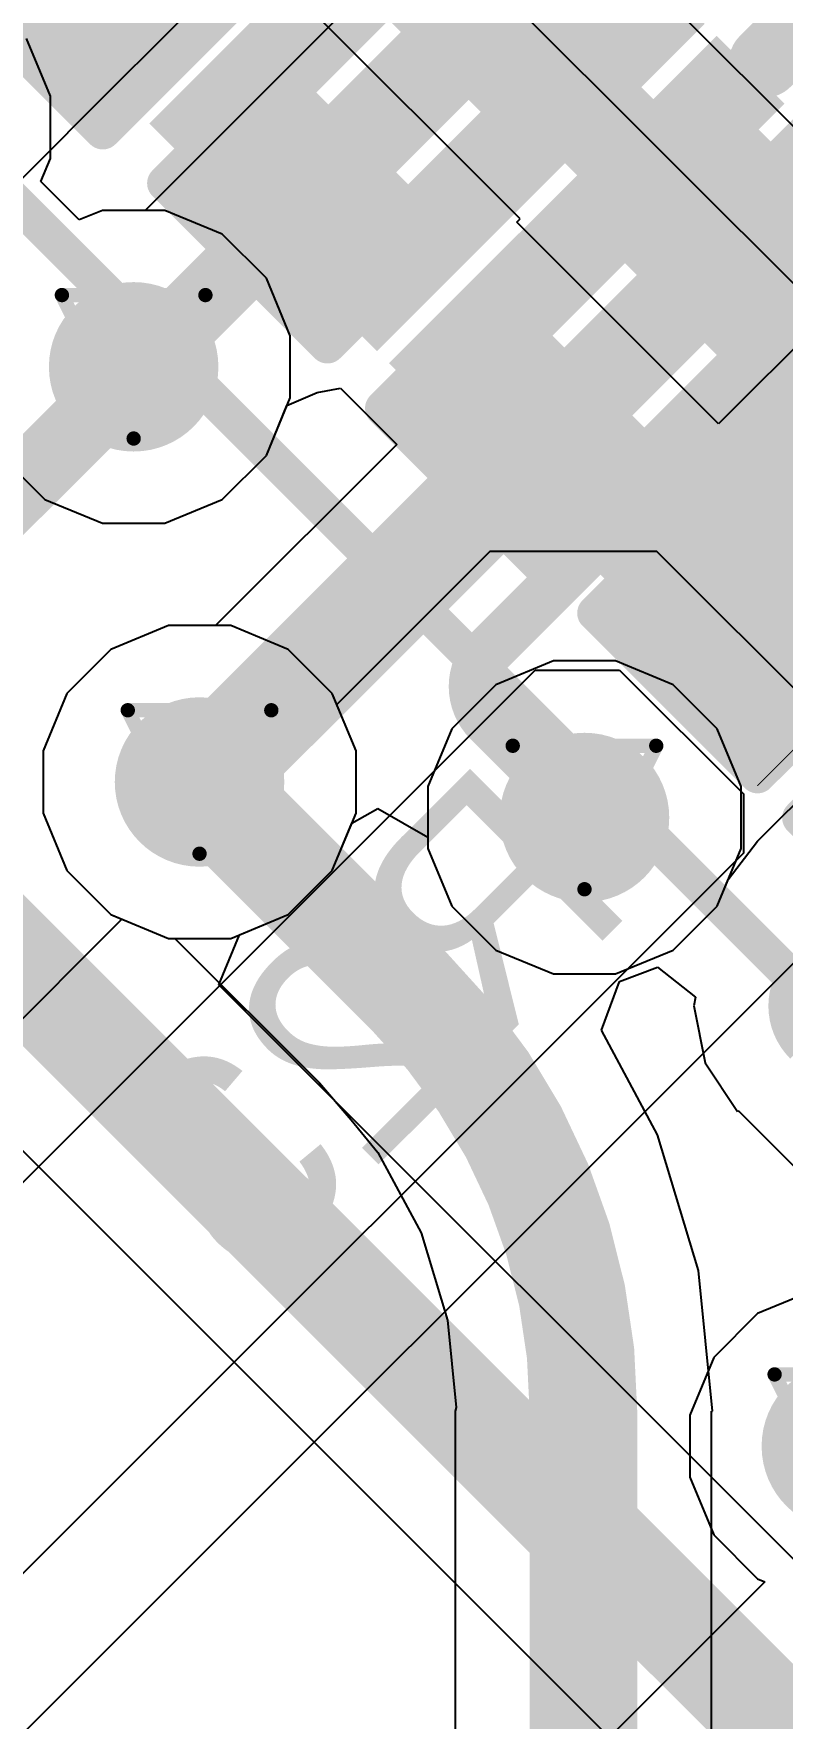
# Model space of a CAD drawing. Header units: inches. Extents: x 0 to 211, y 0 to 201.
# Drawn here: x 2.3285 to 2.4328, y 2.3402 to 2.5751 of the extents above; entities that cross this region are included whole.
import ezdxf

# ---------------------------------------------------------------- set-up
doc = ezdxf.new("R2010")
doc.units = ezdxf.units.IN
doc.header["$MEASUREMENT"] = 0
for name, color, linetype in [('Bottom Layer', 5, 'Continuous'), ('Bottom Overlay', 54, 'Continuous'), ('Bottom Paste', 16, 'Continuous'), ('Bottom Solder', 6, 'Continuous'), ('Drill Drawing', 1, 'Continuous'), ('Layer 1', 16, 'Continuous'), ('Layer 2', 76, 'Continuous'), ('Top Layer', 1, 'Continuous'), ('Top Overlay', 2, 'Continuous'), ('Top Paste', 8, 'Continuous'), ('Top Solder', 216, 'Continuous'), ('Via Holes', 16, 'Continuous')]:
    doc.layers.add(name, color=color, linetype=linetype)
doc.styles.add('Arial', font='', dxfattribs={"height": 0.2})
doc.styles.get('Arial').set_extended_font_data('Arial')

# ---------------------------------------------------------------- blocks, each defined once
blk = doc.blocks.new('LQFP_128_EP_14_14__64')
at = {"layer": 'Top Layer'}
for points in [[(-0.01968, 0.26967), (-0.02756, 0.26967), (-0.02756, 0.32873), (-0.01968, 0.32873)], [(-0.00393, 0.26967), (-0.01181, 0.26967), (-0.01181, 0.32873), (-0.00393, 0.32873)], [(0.01181, 0.26967), (0.00393, 0.26967), (0.00393, 0.32873), (0.01181, 0.32873)], [(0.02756, 0.26967), (0.01968, 0.26967), (0.01968, 0.32873), (0.02756, 0.32873)], [(0.04331, 0.26967), (0.03543, 0.26967), (0.03543, 0.32873), (0.04331, 0.32873)], [(0.05904, 0.26967), (0.05116, 0.26967), (0.05116, 0.32873), (0.05904, 0.32873)], [(0.07481, 0.26967), (0.06693, 0.26967), (0.06693, 0.32873), (0.07481, 0.32873)], [(0.09054, 0.26967), (0.08266, 0.26967), (0.08266, 0.32873), (0.09054, 0.32873)], [(0.1063, 0.26967), (0.09842, 0.26967), (0.09842, 0.32873), (0.1063, 0.32873)]]:
    blk.add_hatch(color=1, dxfattribs=at).paths.add_polyline_path(points)
at = {"layer": 'Top Paste'}
for points in [[(-0.01968, 0.26967), (-0.02756, 0.26967), (-0.02756, 0.32873), (-0.01968, 0.32873)], [(-0.00393, 0.26967), (-0.01181, 0.26967), (-0.01181, 0.32873), (-0.00393, 0.32873)], [(0.01181, 0.26967), (0.00393, 0.26967), (0.00393, 0.32873), (0.01181, 0.32873)], [(0.02756, 0.26967), (0.01968, 0.26967), (0.01968, 0.32873), (0.02756, 0.32873)], [(0.04331, 0.26967), (0.03543, 0.26967), (0.03543, 0.32873), (0.04331, 0.32873)], [(0.05904, 0.26967), (0.05116, 0.26967), (0.05116, 0.32873), (0.05904, 0.32873)], [(0.07481, 0.26967), (0.06693, 0.26967), (0.06693, 0.32873), (0.07481, 0.32873)], [(0.09054, 0.26967), (0.08266, 0.26967), (0.08266, 0.32873), (0.09054, 0.32873)], [(0.1063, 0.26967), (0.09842, 0.26967), (0.09842, 0.32873), (0.1063, 0.32873)]]:
    blk.add_hatch(color=8, dxfattribs=at).paths.add_polyline_path(points)
at = {"layer": 'Top Solder'}
for points in [[(-0.01693, 0.26692), (-0.03031, 0.26692), (-0.03031, 0.33148), (-0.01693, 0.33148)], [(-0.00118, 0.26692), (-0.01456, 0.26692), (-0.01456, 0.33148), (-0.00118, 0.33148)], [(0.01456, 0.26692), (0.00118, 0.26692), (0.00118, 0.33148), (0.01456, 0.33148)], [(0.03031, 0.26692), (0.01693, 0.26692), (0.01693, 0.33148), (0.03031, 0.33148)], [(0.04606, 0.26692), (0.03268, 0.26692), (0.03268, 0.33148), (0.04606, 0.33148)], [(0.06179, 0.26692), (0.04841, 0.26692), (0.04841, 0.33148), (0.06179, 0.33148)], [(0.07756, 0.26692), (0.06418, 0.26692), (0.06418, 0.33148), (0.07756, 0.33148)], [(0.09329, 0.26692), (0.07991, 0.26692), (0.07991, 0.33148), (0.09329, 0.33148)], [(0.10905, 0.26692), (0.09567, 0.26692), (0.09567, 0.33148), (0.10905, 0.33148)]]:
    blk.add_hatch(color=216, dxfattribs=at).paths.add_polyline_path(points)
at = {"layer": 'Top Overlay'}
blk.add_lwpolyline([(-0.24606, 0.24606, 0.005, 0.005, 0), (0.24606, 0.24606, 0.005, 0.005, 0)], format="xyseb", dxfattribs=at)
blk = doc.blocks.new('R___0402_B_176')
at = {"layer": 'Bottom Layer'}
for points in [[(-0.0095, 0.0125), (-0.0095, -0.0125), (-0.0275, -0.0125), (-0.0275, 0.0125)], [(0.0275, 0.0125), (0.0275, -0.0125), (0.0095, -0.0125), (0.0095, 0.0125)]]:
    blk.add_hatch(color=5, dxfattribs=at).paths.add_polyline_path(points)
at = {"layer": 'Bottom Paste'}
for points in [[(-0.0095, 0.0125), (-0.0095, -0.0125), (-0.0275, -0.0125), (-0.0275, 0.0125)], [(0.0275, 0.0125), (0.0275, -0.0125), (0.0095, -0.0125), (0.0095, 0.0125)]]:
    blk.add_hatch(color=16, dxfattribs=at).paths.add_polyline_path(points)
at = {"layer": 'Bottom Solder'}
for points in [[(-0.00733, 0.01467), (-0.00733, -0.01467), (-0.02967, -0.01467), (-0.02967, 0.01467)], [(0.02967, 0.01467), (0.02967, -0.01467), (0.00733, -0.01467), (0.00733, 0.01467)]]:
    blk.add_hatch(color=6, dxfattribs=at).paths.add_polyline_path(points)
at = {"layer": 'Bottom Overlay'}
for points in [[(0.031, 0.016, 0.005, 0.005, 0), (-0.031, 0.016, 0.005, 0.005, 0)], [(-0.031, -0.016, 0.005, 0.005, 0), (-0.031, 0.016, 0.005, 0.005, 0)], [(0.032, 0.017, 0.000127, 0.000127, 0), (-0.032, 0.017, 0.000127, 0.000127, 0)], [(0.031, -0.016, 0.005, 0.005, 0), (0.031, 0.016, 0.005, 0.005, 0)], [(0.031, -0.016, 0.005, 0.005, 0), (-0.031, -0.016, 0.005, 0.005, 0)]]:
    blk.add_lwpolyline(points, format="xyseb", dxfattribs=at)
for points in [[(-0.03225, 0.016, 0.0025, 0.0025, 1), (-0.02975, 0.016, 0.0025, 0.0025, 1)], [(-0.03225, 0.016, 0.0025, 0.0025, 1), (-0.02975, 0.016, 0.0025, 0.0025, 1)], [(-0.03203, 0.017, 0.0000635, 0.0000635, 1), (-0.03197, 0.017, 0.0000635, 0.0000635, 1)], [(0.02975, 0.016, 0.0025, 0.0025, 1), (0.03225, 0.016, 0.0025, 0.0025, 1)], [(0.02975, 0.016, 0.0025, 0.0025, 1), (0.03225, 0.016, 0.0025, 0.0025, 1)], [(0.03197, 0.017, 0.0000635, 0.0000635, 1), (0.03203, 0.017, 0.0000635, 0.0000635, 1)], [(-0.03225, -0.016, 0.0025, 0.0025, 1), (-0.02975, -0.016, 0.0025, 0.0025, 1)], [(-0.03225, -0.016, 0.0025, 0.0025, 1), (-0.02975, -0.016, 0.0025, 0.0025, 1)], [(0.02975, -0.016, 0.0025, 0.0025, 1), (0.03225, -0.016, 0.0025, 0.0025, 1)], [(0.02975, -0.016, 0.0025, 0.0025, 1), (0.03225, -0.016, 0.0025, 0.0025, 1)]]:
    blk.add_lwpolyline(points, format="xyseb", close=True, dxfattribs=at)
blk = doc.blocks.new('C___0402_B_345')
at = {"layer": 'Bottom Layer'}
for points in [[(-0.0095, 0.0125), (-0.0095, -0.0125), (-0.0275, -0.0125), (-0.0275, 0.0125)], [(0.0275, 0.0125), (0.0275, -0.0125), (0.0095, -0.0125), (0.0095, 0.0125)]]:
    blk.add_hatch(color=5, dxfattribs=at).paths.add_polyline_path(points)
at = {"layer": 'Bottom Paste'}
for points in [[(-0.0095, 0.0125), (-0.0095, -0.0125), (-0.0275, -0.0125), (-0.0275, 0.0125)], [(0.0275, 0.0125), (0.0275, -0.0125), (0.0095, -0.0125), (0.0095, 0.0125)]]:
    blk.add_hatch(color=16, dxfattribs=at).paths.add_polyline_path(points)
at = {"layer": 'Bottom Solder'}
for points in [[(-0.00714, 0.01486), (-0.00714, -0.01486), (-0.02986, -0.01486), (-0.02986, 0.01486)], [(0.02986, 0.01486), (0.02986, -0.01486), (0.00714, -0.01486), (0.00714, 0.01486)]]:
    blk.add_hatch(color=6, dxfattribs=at).paths.add_polyline_path(points)
at = {"layer": 'Bottom Overlay'}
for points in [[(-0.031, 0.016, 0.005, 0.005, 0), (-0.011, 0.016, 0.005, 0.005, 0)], [(-0.031, 0.016, 0.005, 0.005, 0), (-0.031, -0.016, 0.005, 0.005, 0)], [(0.011, 0.016, 0.005, 0.005, 0), (0.031, 0.016, 0.005, 0.005, 0)], [(0.031, 0.016, 0.005, 0.005, 0), (0.031, -0.016, 0.005, 0.005, 0)], [(-0.031, -0.016, 0.005, 0.005, 0), (-0.011, -0.016, 0.005, 0.005, 0)], [(0.011, -0.016, 0.005, 0.005, 0), (0.031, -0.016, 0.005, 0.005, 0)]]:
    blk.add_lwpolyline(points, format="xyseb", dxfattribs=at)
for points in [[(-0.03225, 0.016, 0.0025, 0.0025, 1), (-0.02975, 0.016, 0.0025, 0.0025, 1)], [(-0.03225, 0.016, 0.0025, 0.0025, 1), (-0.02975, 0.016, 0.0025, 0.0025, 1)], [(-0.01225, 0.016, 0.0025, 0.0025, 1), (-0.00975, 0.016, 0.0025, 0.0025, 1)], [(0.00975, 0.016, 0.0025, 0.0025, 1), (0.01225, 0.016, 0.0025, 0.0025, 1)], [(0.02975, 0.016, 0.0025, 0.0025, 1), (0.03225, 0.016, 0.0025, 0.0025, 1)], [(0.02975, 0.016, 0.0025, 0.0025, 1), (0.03225, 0.016, 0.0025, 0.0025, 1)], [(-0.03225, -0.016, 0.0025, 0.0025, 1), (-0.02975, -0.016, 0.0025, 0.0025, 1)], [(-0.03225, -0.016, 0.0025, 0.0025, 1), (-0.02975, -0.016, 0.0025, 0.0025, 1)], [(-0.01225, -0.016, 0.0025, 0.0025, 1), (-0.00975, -0.016, 0.0025, 0.0025, 1)], [(0.00975, -0.016, 0.0025, 0.0025, 1), (0.01225, -0.016, 0.0025, 0.0025, 1)], [(0.02975, -0.016, 0.0025, 0.0025, 1), (0.03225, -0.016, 0.0025, 0.0025, 1)], [(0.02975, -0.016, 0.0025, 0.0025, 1), (0.03225, -0.016, 0.0025, 0.0025, 1)]]:
    blk.add_lwpolyline(points, format="xyseb", close=True, dxfattribs=at)
blk = doc.blocks.new('C___0402_B_361')
at = {"layer": 'Bottom Layer'}
for points in [[(-0.0095, 0.0125), (-0.0095, -0.0125), (-0.0275, -0.0125), (-0.0275, 0.0125)], [(0.0275, 0.0125), (0.0275, -0.0125), (0.0095, -0.0125), (0.0095, 0.0125)]]:
    blk.add_hatch(color=5, dxfattribs=at).paths.add_polyline_path(points)
at = {"layer": 'Bottom Paste'}
for points in [[(-0.0095, 0.0125), (-0.0095, -0.0125), (-0.0275, -0.0125), (-0.0275, 0.0125)], [(0.0275, 0.0125), (0.0275, -0.0125), (0.0095, -0.0125), (0.0095, 0.0125)]]:
    blk.add_hatch(color=16, dxfattribs=at).paths.add_polyline_path(points)
at = {"layer": 'Bottom Solder'}
for points in [[(-0.00714, 0.01486), (-0.00714, -0.01486), (-0.02986, -0.01486), (-0.02986, 0.01486)], [(0.02986, 0.01486), (0.02986, -0.01486), (0.00714, -0.01486), (0.00714, 0.01486)]]:
    blk.add_hatch(color=6, dxfattribs=at).paths.add_polyline_path(points)
at = {"layer": 'Bottom Overlay'}
for points in [[(-0.011, 0.016, 0.005, 0.005, 0), (-0.031, 0.016, 0.005, 0.005, 0)], [(-0.031, -0.016, 0.005, 0.005, 0), (-0.031, 0.016, 0.005, 0.005, 0)], [(0.031, 0.016, 0.005, 0.005, 0), (0.011, 0.016, 0.005, 0.005, 0)], [(0.031, -0.016, 0.005, 0.005, 0), (0.031, 0.016, 0.005, 0.005, 0)], [(-0.011, -0.016, 0.005, 0.005, 0), (-0.031, -0.016, 0.005, 0.005, 0)], [(0.031, -0.016, 0.005, 0.005, 0), (0.011, -0.016, 0.005, 0.005, 0)]]:
    blk.add_lwpolyline(points, format="xyseb", dxfattribs=at)
for points in [[(-0.03225, 0.016, 0.0025, 0.0025, 1), (-0.02975, 0.016, 0.0025, 0.0025, 1)], [(-0.03225, 0.016, 0.0025, 0.0025, 1), (-0.02975, 0.016, 0.0025, 0.0025, 1)], [(-0.01225, 0.016, 0.0025, 0.0025, 1), (-0.00975, 0.016, 0.0025, 0.0025, 1)], [(0.00975, 0.016, 0.0025, 0.0025, 1), (0.01225, 0.016, 0.0025, 0.0025, 1)], [(0.02975, 0.016, 0.0025, 0.0025, 1), (0.03225, 0.016, 0.0025, 0.0025, 1)], [(0.02975, 0.016, 0.0025, 0.0025, 1), (0.03225, 0.016, 0.0025, 0.0025, 1)], [(-0.03225, -0.016, 0.0025, 0.0025, 1), (-0.02975, -0.016, 0.0025, 0.0025, 1)], [(-0.03225, -0.016, 0.0025, 0.0025, 1), (-0.02975, -0.016, 0.0025, 0.0025, 1)], [(-0.01225, -0.016, 0.0025, 0.0025, 1), (-0.00975, -0.016, 0.0025, 0.0025, 1)], [(0.00975, -0.016, 0.0025, 0.0025, 1), (0.01225, -0.016, 0.0025, 0.0025, 1)], [(0.02975, -0.016, 0.0025, 0.0025, 1), (0.03225, -0.016, 0.0025, 0.0025, 1)], [(0.02975, -0.016, 0.0025, 0.0025, 1), (0.03225, -0.016, 0.0025, 0.0025, 1)]]:
    blk.add_lwpolyline(points, format="xyseb", close=True, dxfattribs=at)
blk = doc.blocks.new('C___0402_B_362')
at = {"layer": 'Bottom Layer'}
for points in [[(-0.0095, 0.0125), (-0.0095, -0.0125), (-0.0275, -0.0125), (-0.0275, 0.0125)], [(0.0275, 0.0125), (0.0275, -0.0125), (0.0095, -0.0125), (0.0095, 0.0125)]]:
    blk.add_hatch(color=5, dxfattribs=at).paths.add_polyline_path(points)
at = {"layer": 'Bottom Paste'}
for points in [[(-0.0095, 0.0125), (-0.0095, -0.0125), (-0.0275, -0.0125), (-0.0275, 0.0125)], [(0.0275, 0.0125), (0.0275, -0.0125), (0.0095, -0.0125), (0.0095, 0.0125)]]:
    blk.add_hatch(color=16, dxfattribs=at).paths.add_polyline_path(points)
at = {"layer": 'Bottom Solder'}
for points in [[(-0.00714, 0.01486), (-0.00714, -0.01486), (-0.02986, -0.01486), (-0.02986, 0.01486)], [(0.02986, 0.01486), (0.02986, -0.01486), (0.00714, -0.01486), (0.00714, 0.01486)]]:
    blk.add_hatch(color=6, dxfattribs=at).paths.add_polyline_path(points)
at = {"layer": 'Bottom Overlay'}
for points in [[(-0.011, 0.016, 0.005, 0.005, 0), (-0.031, 0.016, 0.005, 0.005, 0)], [(-0.031, -0.016, 0.005, 0.005, 0), (-0.031, 0.016, 0.005, 0.005, 0)], [(0.031, 0.016, 0.005, 0.005, 0), (0.011, 0.016, 0.005, 0.005, 0)], [(0.031, -0.016, 0.005, 0.005, 0), (0.031, 0.016, 0.005, 0.005, 0)], [(-0.011, -0.016, 0.005, 0.005, 0), (-0.031, -0.016, 0.005, 0.005, 0)], [(0.031, -0.016, 0.005, 0.005, 0), (0.011, -0.016, 0.005, 0.005, 0)]]:
    blk.add_lwpolyline(points, format="xyseb", dxfattribs=at)
for points in [[(-0.03225, 0.016, 0.0025, 0.0025, 1), (-0.02975, 0.016, 0.0025, 0.0025, 1)], [(-0.03225, 0.016, 0.0025, 0.0025, 1), (-0.02975, 0.016, 0.0025, 0.0025, 1)], [(-0.01225, 0.016, 0.0025, 0.0025, 1), (-0.00975, 0.016, 0.0025, 0.0025, 1)], [(0.00975, 0.016, 0.0025, 0.0025, 1), (0.01225, 0.016, 0.0025, 0.0025, 1)], [(0.02975, 0.016, 0.0025, 0.0025, 1), (0.03225, 0.016, 0.0025, 0.0025, 1)], [(0.02975, 0.016, 0.0025, 0.0025, 1), (0.03225, 0.016, 0.0025, 0.0025, 1)], [(-0.03225, -0.016, 0.0025, 0.0025, 1), (-0.02975, -0.016, 0.0025, 0.0025, 1)], [(-0.03225, -0.016, 0.0025, 0.0025, 1), (-0.02975, -0.016, 0.0025, 0.0025, 1)], [(-0.01225, -0.016, 0.0025, 0.0025, 1), (-0.00975, -0.016, 0.0025, 0.0025, 1)], [(0.00975, -0.016, 0.0025, 0.0025, 1), (0.01225, -0.016, 0.0025, 0.0025, 1)], [(0.02975, -0.016, 0.0025, 0.0025, 1), (0.03225, -0.016, 0.0025, 0.0025, 1)], [(0.02975, -0.016, 0.0025, 0.0025, 1), (0.03225, -0.016, 0.0025, 0.0025, 1)]]:
    blk.add_lwpolyline(points, format="xyseb", close=True, dxfattribs=at)
blk = doc.blocks.new('C___0603_B_367')
at = {"layer": 'Bottom Layer'}
for points in [[(-0.045, -0.0175), (-0.045, 0.0175), (-0.015, 0.0175), (-0.015, -0.0175)], [(0.015, -0.0175), (0.015, 0.0175), (0.045, 0.0175), (0.045, -0.0175)]]:
    blk.add_hatch(color=5, dxfattribs=at).paths.add_polyline_path(points)
at = {"layer": 'Bottom Paste'}
for points in [[(-0.045, -0.0175), (-0.045, 0.0175), (-0.015, 0.0175), (-0.015, -0.0175)], [(0.015, -0.0175), (0.015, 0.0175), (0.045, 0.0175), (0.045, -0.0175)]]:
    blk.add_hatch(color=16, dxfattribs=at).paths.add_polyline_path(points)
at = {"layer": 'Bottom Solder'}
for points in [[(-0.04736, -0.01986), (-0.04736, 0.01986), (-0.01264, 0.01986), (-0.01264, -0.01986)], [(0.01264, -0.01986), (0.01264, 0.01986), (0.04736, 0.01986), (0.04736, -0.01986)]]:
    blk.add_hatch(color=6, dxfattribs=at).paths.add_polyline_path(points)
at = {"layer": 'Bottom Overlay'}
for points in [[(-0.018, 0.021, 0.005, 0.005, 0), (-0.049, 0.021, 0.005, 0.005, 0)], [(-0.049, -0.021, 0.005, 0.005, 0), (-0.049, 0.021, 0.005, 0.005, 0)], [(0.049, 0.021, 0.005, 0.005, 0), (0.018, 0.021, 0.005, 0.005, 0)], [(0.049, -0.021, 0.005, 0.005, 0), (0.049, 0.021, 0.005, 0.005, 0)], [(-0.018, -0.021, 0.005, 0.005, 0), (-0.049, -0.021, 0.005, 0.005, 0)], [(0.049, -0.021, 0.005, 0.005, 0), (0.018, -0.021, 0.005, 0.005, 0)]]:
    blk.add_lwpolyline(points, format="xyseb", dxfattribs=at)
for points in [[(-0.05025, 0.021, 0.0025, 0.0025, 1), (-0.04775, 0.021, 0.0025, 0.0025, 1)], [(-0.05025, 0.021, 0.0025, 0.0025, 1), (-0.04775, 0.021, 0.0025, 0.0025, 1)], [(-0.01925, 0.021, 0.0025, 0.0025, 1), (-0.01675, 0.021, 0.0025, 0.0025, 1)], [(0.01675, 0.021, 0.0025, 0.0025, 1), (0.01925, 0.021, 0.0025, 0.0025, 1)], [(0.04775, 0.021, 0.0025, 0.0025, 1), (0.05025, 0.021, 0.0025, 0.0025, 1)], [(0.04775, 0.021, 0.0025, 0.0025, 1), (0.05025, 0.021, 0.0025, 0.0025, 1)], [(-0.05025, -0.021, 0.0025, 0.0025, 1), (-0.04775, -0.021, 0.0025, 0.0025, 1)], [(-0.05025, -0.021, 0.0025, 0.0025, 1), (-0.04775, -0.021, 0.0025, 0.0025, 1)], [(-0.01925, -0.021, 0.0025, 0.0025, 1), (-0.01675, -0.021, 0.0025, 0.0025, 1)], [(0.01675, -0.021, 0.0025, 0.0025, 1), (0.01925, -0.021, 0.0025, 0.0025, 1)], [(0.04775, -0.021, 0.0025, 0.0025, 1), (0.05025, -0.021, 0.0025, 0.0025, 1)], [(0.04775, -0.021, 0.0025, 0.0025, 1), (0.05025, -0.021, 0.0025, 0.0025, 1)]]:
    blk.add_lwpolyline(points, format="xyseb", close=True, dxfattribs=at)

msp = doc.modelspace()

# ---------------------------------------------------------------- hatches: boundary and pattern name
at = {"layer": 'Bottom Layer'}
h = msp.add_hatch(color=5, dxfattribs=at)
edge = h.paths.add_edge_path()
edge.add_arc((2.3424, 2.52866), 0.01181, 0, 360)
h = msp.add_hatch(color=5, dxfattribs=at)
edge = h.paths.add_edge_path()
edge.add_arc((2.35158, 2.47078), 0.01181, 0, 360)
h = msp.add_hatch(color=5, dxfattribs=at)
edge = h.paths.add_edge_path()
edge.add_arc((2.40522, 2.46583), 0.01181, 0, 360)
h = msp.add_hatch(color=5, dxfattribs=at)
edge = h.paths.add_edge_path()
edge.add_arc((2.44171, 2.37819), 0.01181, 0, 360)
at = {"layer": 'Layer 1'}
h = msp.add_hatch(color=16, dxfattribs=at)
edge = h.paths.add_edge_path()
edge.add_arc((2.3424, 2.52866), 0.01181, 0, 360)
h = msp.add_hatch(color=16, dxfattribs=at)
edge = h.paths.add_edge_path()
edge.add_arc((2.35158, 2.47078), 0.01181, 0, 360)
h = msp.add_hatch(color=16, dxfattribs=at)
edge = h.paths.add_edge_path()
edge.add_arc((2.40522, 2.46583), 0.01181, 0, 360)
h = msp.add_hatch(color=16, dxfattribs=at)
edge = h.paths.add_edge_path()
edge.add_arc((2.44171, 2.37819), 0.01181, 0, 360)
at = {"layer": 'Layer 2'}
h = msp.add_hatch(color=76, dxfattribs=at)
edge = h.paths.add_edge_path()
edge.add_arc((2.3424, 2.52866), 0.01181, 0, 360)
h = msp.add_hatch(color=76, dxfattribs=at)
edge = h.paths.add_edge_path()
edge.add_arc((2.35158, 2.47078), 0.01181, 0, 360)
h = msp.add_hatch(color=76, dxfattribs=at)
edge = h.paths.add_edge_path()
edge.add_arc((2.40522, 2.46583), 0.01181, 0, 360)
h = msp.add_hatch(color=76, dxfattribs=at)
edge = h.paths.add_edge_path()
edge.add_arc((2.44171, 2.37819), 0.01181, 0, 360)
at = {"layer": 'Top Layer'}
for points in [[(2.3972, 2.55561), (2.43757, 2.59598), (2.432, 2.60155), (2.39163, 2.56118)], [(2.40833, 2.54448), (2.4487, 2.58485), (2.44314, 2.59041), (2.40277, 2.55004)]]:
    msp.add_hatch(color=1, dxfattribs=at).paths.add_polyline_path(points)
h = msp.add_hatch(color=1, dxfattribs=at)
edge = h.paths.add_edge_path()
edge.add_arc((2.3424, 2.52866), 0.01181, 0, 360)
h = msp.add_hatch(color=1, dxfattribs=at)
edge = h.paths.add_edge_path()
edge.add_arc((2.35158, 2.47078), 0.01181, 0, 360)
h = msp.add_hatch(color=1, dxfattribs=at)
edge = h.paths.add_edge_path()
edge.add_arc((2.40522, 2.46583), 0.01181, 0, 360)
h = msp.add_hatch(color=1, dxfattribs=at)
edge = h.paths.add_edge_path()
edge.add_arc((2.44171, 2.37819), 0.01181, 0, 360)
at = {"layer": 'Via Holes'}
h = msp.add_hatch(color=7, dxfattribs=at)
edge = h.paths.add_edge_path()
edge.add_arc((2.3424, 2.52866), 0.00591, 0, 360)
h = msp.add_hatch(color=7, dxfattribs=at)
edge = h.paths.add_edge_path()
edge.add_arc((2.35158, 2.47078), 0.00591, 0, 360)
h = msp.add_hatch(color=7, dxfattribs=at)
edge = h.paths.add_edge_path()
edge.add_arc((2.40522, 2.46583), 0.00591, 0, 360)

# ---------------------------------------------------------------- linework, layer by layer
at = {"layer": 'Bottom Layer'}
for p, q in [((2.07018, 2.6761), (2.43594, 2.31034)), ((2.39628, 2.54931), (2.3657, 2.57988)), ((2.39578, 2.54881), (2.39628, 2.54931)), ((2.42389, 2.5207), (2.39578, 2.54881)), ((2.45055, 2.54736), (2.42389, 2.5207)), ((2.42934, 2.46251), (2.4555, 2.48867)), ((2.37282, 2.46505), (2.37641, 2.46709)), ((2.37641, 2.46709), (2.38341, 2.46308)), ((2.37007, 2.45842), (2.37282, 2.46505)), ((2.38341, 2.46308), (2.38341, 2.4615)), ((2.38341, 2.4615), (2.38673, 2.45348)), ((2.42525, 2.4572), (2.42934, 2.46251)), ((2.42934, 2.46251), (2.42934, 2.46251)), ((2.36393, 2.45229), (2.37007, 2.45842)), ((2.42371, 2.45348), (2.42525, 2.4572)), ((2.35717, 2.44948), (2.36393, 2.45229)), ((2.38673, 2.45348), (2.39286, 2.44734)), ((2.41757, 2.44734), (2.42371, 2.45348)), ((2.35425, 2.4425), (2.35717, 2.44948)), ((2.39286, 2.44734), (2.40088, 2.44402)), ((2.40956, 2.44402), (2.41757, 2.44734)), ((2.44791, 2.34884), (2.35425, 2.4425)), ((2.40088, 2.44402), (2.40956, 2.44402))]:
    msp.add_line(p, q, dxfattribs=at)
for points in [[(2.07791, 2.69361, 0.015, 0.015, 0), (2.45775, 2.31377, 0.015, 0.015, 0)], [(2.3092, 2.56206, 0.015, 0.015, 0), (2.33293, 2.58579, 0.015, 0.015, 0)], [(2.3931, 2.57795, 0.015, 0.015, 0), (2.39619, 2.57397, 0.015, 0.015, 0)], [(2.39619, 2.57397, 0.015, 0.015, 0), (2.41999, 2.55017, 0.015, 0.015, 0)], [(2.41999, 2.55017, 0.015, 0.015, 0), (2.42347, 2.54658, 0.015, 0.015, 0)], [(2.36268, 2.54826, 0.01, 0.01, 0), (2.36693, 2.55178, 0.01, 0.01, 0)], [(2.34273, 2.52832, 0.01, 0.01, 0), (2.36268, 2.54826, 0.01, 0.01, 0)], [(2.32162, 2.50688, 0.01, 0.01, 0), (2.3429, 2.52815, 0.01, 0.01, 0)], [(2.3973, 2.52041, 0.015, 0.015, 0), (2.3982, 2.51952, 0.015, 0.015, 0)], [(2.3978, 2.52041, 0.015, 0.015, 0), (2.42636, 2.49185, 0.015, 0.015, 0)], [(2.3982, 2.5174, 0.015, 0.015, 0), (2.3982, 2.51952, 0.015, 0.015, 0)], [(2.35158, 2.47078, 0.015, 0.015, 0), (2.3982, 2.5174, 0.015, 0.015, 0)], [(2.3973, 2.52041, 0.007, 0.007, 0), (2.3978, 2.52041, 0.007, 0.007, 0)], [(2.42636, 2.49185, 0.007, 0.007, 0), (2.42686, 2.49185, 0.007, 0.007, 0)]]:
    msp.add_lwpolyline(points, format="xyseb", dxfattribs=at)
for points in [[(2.38935, 2.57795, 0.0075, 0.0075, 1), (2.39685, 2.57795, 0.0075, 0.0075, 1)], [(2.39244, 2.57397, 0.0075, 0.0075, 1), (2.39994, 2.57397, 0.0075, 0.0075, 1)], [(2.39244, 2.57397, 0.0075, 0.0075, 1), (2.39994, 2.57397, 0.0075, 0.0075, 1)], [(2.41624, 2.55017, 0.0075, 0.0075, 1), (2.42374, 2.55017, 0.0075, 0.0075, 1)], [(2.41624, 2.55017, 0.0075, 0.0075, 1), (2.42374, 2.55017, 0.0075, 0.0075, 1)], [(2.36443, 2.55178, 0.005, 0.005, 1), (2.36943, 2.55178, 0.005, 0.005, 1)], [(2.36018, 2.54826, 0.005, 0.005, 1), (2.36518, 2.54826, 0.005, 0.005, 1)], [(2.36018, 2.54826, 0.005, 0.005, 1), (2.36518, 2.54826, 0.005, 0.005, 1)], [(2.41972, 2.54658, 0.0075, 0.0075, 1), (2.42722, 2.54658, 0.0075, 0.0075, 1)], [(2.34023, 2.52832, 0.005, 0.005, 1), (2.34523, 2.52832, 0.005, 0.005, 1)], [(2.3404, 2.52815, 0.005, 0.005, 1), (2.3454, 2.52815, 0.005, 0.005, 1)], [(2.39355, 2.52041, 0.0075, 0.0075, 1), (2.40105, 2.52041, 0.0075, 0.0075, 1)], [(2.39405, 2.52041, 0.0075, 0.0075, 1), (2.40155, 2.52041, 0.0075, 0.0075, 1)], [(2.39445, 2.51952, 0.0075, 0.0075, 1), (2.40195, 2.51952, 0.0075, 0.0075, 1)], [(2.39445, 2.51952, 0.0075, 0.0075, 1), (2.40195, 2.51952, 0.0075, 0.0075, 1)], [(2.39445, 2.5174, 0.0075, 0.0075, 1), (2.40195, 2.5174, 0.0075, 0.0075, 1)], [(2.39445, 2.5174, 0.0075, 0.0075, 1), (2.40195, 2.5174, 0.0075, 0.0075, 1)], [(2.39555, 2.52041, 0.0035, 0.0035, 1), (2.39905, 2.52041, 0.0035, 0.0035, 1)], [(2.39605, 2.52041, 0.0035, 0.0035, 1), (2.39955, 2.52041, 0.0035, 0.0035, 1)], [(2.42261, 2.49185, 0.0075, 0.0075, 1), (2.43011, 2.49185, 0.0075, 0.0075, 1)], [(2.42461, 2.49185, 0.0035, 0.0035, 1), (2.42811, 2.49185, 0.0035, 0.0035, 1)], [(2.42511, 2.49185, 0.0035, 0.0035, 1), (2.42861, 2.49185, 0.0035, 0.0035, 1)], [(2.34783, 2.47078, 0.0075, 0.0075, 1), (2.35533, 2.47078, 0.0075, 0.0075, 1)]]:
    msp.add_lwpolyline(points, format="xyseb", close=True, dxfattribs=at)
at = {"layer": 'Drill Drawing'}
for points in [[(2.3324, 2.53866, 0.002, 0.002, 0), (2.3524, 2.53866, 0.002, 0.002, 0)], [(2.3324, 2.53866, 0.002, 0.002, 0), (2.3424, 2.51866, 0.002, 0.002, 0)], [(2.3424, 2.51866, 0.002, 0.002, 0), (2.3524, 2.53866, 0.002, 0.002, 0)], [(2.34158, 2.48078, 0.002, 0.002, 0), (2.36158, 2.48078, 0.002, 0.002, 0)], [(2.34158, 2.48078, 0.002, 0.002, 0), (2.35158, 2.46078, 0.002, 0.002, 0)], [(2.35158, 2.46078, 0.002, 0.002, 0), (2.36158, 2.48078, 0.002, 0.002, 0)], [(2.39522, 2.47583, 0.002, 0.002, 0), (2.41522, 2.47583, 0.002, 0.002, 0)], [(2.39522, 2.47583, 0.002, 0.002, 0), (2.40522, 2.45583, 0.002, 0.002, 0)], [(2.40522, 2.45583, 0.002, 0.002, 0), (2.41522, 2.47583, 0.002, 0.002, 0)], [(2.43171, 2.38819, 0.002, 0.002, 0), (2.45171, 2.38819, 0.002, 0.002, 0)], [(2.43171, 2.38819, 0.002, 0.002, 0), (2.44171, 2.36819, 0.002, 0.002, 0)]]:
    msp.add_lwpolyline(points, format="xyseb", dxfattribs=at)
for points in [[(2.3319, 2.53866, 0.001, 0.001, 1), (2.3329, 2.53866, 0.001, 0.001, 1)], [(2.3319, 2.53866, 0.001, 0.001, 1), (2.3329, 2.53866, 0.001, 0.001, 1)], [(2.3519, 2.53866, 0.001, 0.001, 1), (2.3529, 2.53866, 0.001, 0.001, 1)], [(2.3519, 2.53866, 0.001, 0.001, 1), (2.3529, 2.53866, 0.001, 0.001, 1)], [(2.3419, 2.51866, 0.001, 0.001, 1), (2.3429, 2.51866, 0.001, 0.001, 1)], [(2.3419, 2.51866, 0.001, 0.001, 1), (2.3429, 2.51866, 0.001, 0.001, 1)], [(2.34108, 2.48078, 0.001, 0.001, 1), (2.34208, 2.48078, 0.001, 0.001, 1)], [(2.34108, 2.48078, 0.001, 0.001, 1), (2.34208, 2.48078, 0.001, 0.001, 1)], [(2.36108, 2.48078, 0.001, 0.001, 1), (2.36208, 2.48078, 0.001, 0.001, 1)], [(2.36108, 2.48078, 0.001, 0.001, 1), (2.36208, 2.48078, 0.001, 0.001, 1)], [(2.39472, 2.47583, 0.001, 0.001, 1), (2.39572, 2.47583, 0.001, 0.001, 1)], [(2.39472, 2.47583, 0.001, 0.001, 1), (2.39572, 2.47583, 0.001, 0.001, 1)], [(2.41472, 2.47583, 0.001, 0.001, 1), (2.41572, 2.47583, 0.001, 0.001, 1)], [(2.41472, 2.47583, 0.001, 0.001, 1), (2.41572, 2.47583, 0.001, 0.001, 1)], [(2.35108, 2.46078, 0.001, 0.001, 1), (2.35208, 2.46078, 0.001, 0.001, 1)], [(2.35108, 2.46078, 0.001, 0.001, 1), (2.35208, 2.46078, 0.001, 0.001, 1)], [(2.40472, 2.45583, 0.001, 0.001, 1), (2.40572, 2.45583, 0.001, 0.001, 1)], [(2.40472, 2.45583, 0.001, 0.001, 1), (2.40572, 2.45583, 0.001, 0.001, 1)], [(2.43121, 2.38819, 0.001, 0.001, 1), (2.43221, 2.38819, 0.001, 0.001, 1)], [(2.43121, 2.38819, 0.001, 0.001, 1), (2.43221, 2.38819, 0.001, 0.001, 1)]]:
    msp.add_lwpolyline(points, format="xyseb", close=True, dxfattribs=at)
at = {"layer": 'Layer 1'}
for p, q in [((2.3308, 2.5664), (2.32748, 2.57441)), ((2.3308, 2.55772), (2.3308, 2.5664)), ((2.32946, 2.55448), (2.3308, 2.55772)), ((2.33482, 2.54913), (2.32946, 2.55448)), ((2.33806, 2.55047), (2.33482, 2.54913)), ((2.34673, 2.55047), (2.33806, 2.55047)), ((2.35475, 2.54715), (2.34673, 2.55047)), ((2.36089, 2.54101), (2.35475, 2.54715)), ((2.36421, 2.53299), (2.36089, 2.54101)), ((2.36421, 2.52432), (2.36421, 2.53299)), ((2.36089, 2.5163), (2.36421, 2.52432)), ((2.32391, 2.5163), (2.33004, 2.51017)), ((2.35475, 2.51017), (2.36089, 2.5163)), ((2.33004, 2.51017), (2.33806, 2.50684)), ((2.34673, 2.50684), (2.35475, 2.51017)), ((2.33806, 2.50684), (2.34673, 2.50684)), ((2.34724, 2.49259), (2.33922, 2.48927)), ((2.35592, 2.49259), (2.34724, 2.49259)), ((2.36393, 2.48927), (2.35592, 2.49259)), ((2.33922, 2.48927), (2.33309, 2.48313)), ((2.37007, 2.48313), (2.36393, 2.48927)), ((2.40088, 2.48765), (2.39286, 2.48432)), ((2.40956, 2.48765), (2.40088, 2.48765)), ((2.41757, 2.48432), (2.40956, 2.48765)), ((2.33309, 2.48313), (2.32977, 2.47512)), ((2.37339, 2.47512), (2.37007, 2.48313)), ((2.39286, 2.48432), (2.38673, 2.47819)), ((2.42371, 2.47819), (2.41757, 2.48432)), ((2.38673, 2.47819), (2.38341, 2.47017)), ((2.42703, 2.47017), (2.42371, 2.47819)), ((2.32977, 2.47512), (2.32977, 2.46644)), ((2.37339, 2.46644), (2.37339, 2.47512)), ((2.38341, 2.47017), (2.38341, 2.4615)), ((2.42703, 2.4615), (2.42703, 2.47017)), ((2.32977, 2.46644), (2.33309, 2.45842)), ((2.37007, 2.45842), (2.37339, 2.46644)), ((2.38341, 2.4615), (2.38673, 2.45348)), ((2.42371, 2.45348), (2.42703, 2.4615)), ((2.33309, 2.45842), (2.33922, 2.45229)), ((2.36393, 2.45229), (2.37007, 2.45842)), ((2.33922, 2.45229), (2.34724, 2.44897)), ((2.35592, 2.44897), (2.36393, 2.45229)), ((2.38673, 2.45348), (2.39286, 2.44734)), ((2.41757, 2.44734), (2.42371, 2.45348)), ((2.34724, 2.44897), (2.35592, 2.44897)), ((2.39286, 2.44734), (2.40088, 2.44402)), ((2.40956, 2.44402), (2.41757, 2.44734)), ((2.40088, 2.44402), (2.40956, 2.44402))]:
    msp.add_line(p, q, dxfattribs=at)
at = {"layer": 'Layer 2'}
for p, q in [((2.49056, 2.50594), (2.3985, 2.598)), ((2.36476, 2.59285), (2.33319, 2.56128)), ((2.344, 2.55047), (2.37557, 2.58204)), ((2.39254, 2.58204), (2.51508, 2.4595)), ((2.33316, 2.56123), (2.32162, 2.5497)), ((2.33319, 2.56128), (2.33316, 2.56123)), ((2.34673, 2.55047), (2.344, 2.55047)), ((2.35475, 2.54715), (2.34673, 2.55047)), ((2.36089, 2.54101), (2.35475, 2.54715)), ((2.36421, 2.53299), (2.36089, 2.54101)), ((2.36421, 2.52432), (2.36421, 2.53299)), ((2.36089, 2.5163), (2.36421, 2.52432)), ((2.32391, 2.5163), (2.33004, 2.51017)), ((2.35475, 2.51017), (2.36089, 2.5163)), ((2.33004, 2.51017), (2.33806, 2.50684)), ((2.34673, 2.50684), (2.35475, 2.51017)), ((2.33806, 2.50684), (2.34673, 2.50684)), ((2.39203, 2.50292), (2.37071, 2.4816)), ((2.4153, 2.50292), (2.39203, 2.50292)), ((2.44648, 2.47174), (2.4153, 2.50292)), ((2.34724, 2.49259), (2.33922, 2.48927)), ((2.35592, 2.49259), (2.34724, 2.49259)), ((2.36393, 2.48927), (2.35592, 2.49259)), ((2.33922, 2.48927), (2.33309, 2.48313)), ((2.37007, 2.48313), (2.36393, 2.48927)), ((2.27882, 2.36686), (2.39834, 2.48638)), ((2.39834, 2.48638), (2.41012, 2.48638)), ((2.41012, 2.48638), (2.42738, 2.46913)), ((2.33309, 2.48313), (2.32977, 2.47512)), ((2.37071, 2.4816), (2.37007, 2.48313)), ((2.32977, 2.47512), (2.32977, 2.46644)), ((2.42738, 2.46913), (2.42738, 2.46086)), ((2.32977, 2.46644), (2.33309, 2.45842)), ((2.42738, 2.46086), (2.13555, 2.16903)), ((2.15131, 2.16251), (2.44648, 2.45767)), ((2.33309, 2.45842), (2.33922, 2.45229)), ((2.33922, 2.45229), (2.34076, 2.45165)), ((2.34076, 2.45165), (2.27025, 2.38114)), ((2.43737, 2.4), (2.42935, 2.39668)), ((2.42935, 2.39668), (2.42322, 2.39055)), ((2.42322, 2.39055), (2.4199, 2.38253)), ((2.4199, 2.38253), (2.4199, 2.37385)), ((2.4199, 2.37385), (2.42322, 2.36584)), ((2.42322, 2.36584), (2.42935, 2.3597)), ((2.43036, 2.35929), (2.23358, 2.16251)), ((2.42935, 2.3597), (2.43036, 2.35929))]:
    msp.add_line(p, q, dxfattribs=at)
at = {"layer": 'Top Layer'}
for p, q in [((2.36376, 2.52325), (2.36795, 2.52506)), ((2.36795, 2.52506), (2.37121, 2.5257)), ((2.37121, 2.5257), (2.37906, 2.51785)), ((2.36089, 2.5163), (2.36376, 2.52325)), ((2.37906, 2.51785), (2.35379, 2.49259)), ((2.32391, 2.5163), (2.33004, 2.51017)), ((2.35475, 2.51017), (2.36089, 2.5163)), ((2.33004, 2.51017), (2.33806, 2.50684)), ((2.34673, 2.50684), (2.35475, 2.51017)), ((2.33806, 2.50684), (2.34673, 2.50684)), ((2.34724, 2.49259), (2.33922, 2.48927)), ((2.35379, 2.49259), (2.34724, 2.49259)), ((2.33922, 2.48927), (2.33309, 2.48313)), ((2.33309, 2.48313), (2.32977, 2.47512)), ((2.32977, 2.47512), (2.32977, 2.46644)), ((2.32977, 2.46644), (2.33309, 2.45842)), ((2.33309, 2.45842), (2.33922, 2.45229)), ((2.33922, 2.45229), (2.34724, 2.44897)), ((2.34724, 2.44897), (2.34816, 2.44897)), ((2.34816, 2.44897), (2.36825, 2.42887)), ((2.41011, 2.44295), (2.41539, 2.44495)), ((2.41539, 2.44495), (2.42068, 2.44078)), ((2.40759, 2.43617), (2.41011, 2.44295)), ((2.42068, 2.44078), (2.42044, 2.43957)), ((2.42044, 2.43957), (2.42203, 2.43161)), ((2.41539, 2.42157), (2.40759, 2.43617)), ((2.42203, 2.43161), (2.42653, 2.42486)), ((2.36825, 2.42887), (2.36828, 2.42885)), ((2.36828, 2.42885), (2.37271, 2.42368)), ((2.37271, 2.42368), (2.37644, 2.41914)), ((2.42653, 2.42486), (2.42663, 2.42496)), ((2.42663, 2.42496), (2.42663, 2.42496)), ((2.42663, 2.42496), (2.43795, 2.41364)), ((2.42112, 2.4027), (2.41539, 2.42157)), ((2.37644, 2.41914), (2.38244, 2.40792)), ((2.38244, 2.40792), (2.38613, 2.39574)), ((2.42305, 2.38307), (2.42112, 2.4027)), ((2.38613, 2.39574), (2.38733, 2.38359)), ((2.38733, 2.38359), (2.38722, 2.38307)), ((2.38722, 2.38307), (2.38722, 2.31242)), ((2.42291, 2.31242), (2.42291, 2.38307)), ((2.42291, 2.38307), (2.42305, 2.38307))]:
    msp.add_line(p, q, dxfattribs=at)
for points in [[(2.30899, 2.56206, 0.007, 0.007, 0), (2.34987, 2.60294, 0.007, 0.007, 0)], [(2.43037, 2.5712, 0.01, 0.01, 0), (2.45334, 2.59416, 0.01, 0.01, 0)], [(2.3424, 2.52866, 0.007, 0.007, 0), (2.38328, 2.56953, 0.007, 0.007, 0)], [(2.35158, 2.47091, 0.007, 0.007, 0), (2.41667, 2.536, 0.007, 0.007, 0)], [(2.41667, 2.536, 0.007, 0.007, 0), (2.41667, 2.53614, 0.007, 0.007, 0)], [(2.39182, 2.48899, 0.007, 0.007, 0), (2.42782, 2.52499, 0.007, 0.007, 0)], [(2.39182, 2.47923, 0.007, 0.007, -0.413838), (2.39182, 2.48898, 0.007, 0.007, 0)], [(2.39182, 2.48898, 0.007, 0.007, 0), (2.39182, 2.48899, 0.007, 0.007, 0)], [(2.39182, 2.48898, 0.007, 0.007, -0.000315), (2.39182, 2.48899, 0.007, 0.007, 0)], [(2.39182, 2.47923, 0.007, 0.007, 0), (2.40522, 2.46583, 0.007, 0.007, 0)], [(2.35158, 2.47078, 0.015, 0.015, 0), (2.38087, 2.44149, 0.015, 0.015, 0)], [(2.35158, 2.47078, 0.007, 0.007, 0), (2.35158, 2.47091, 0.007, 0.007, 0)], [(2.3809, 2.44146, 0.015, 0.015, -0.198781), (2.40507, 2.38307, 0.015, 0.015, 0)], [(2.43636, 2.43469, 0.007, 0.007, -0.413838), (2.43636, 2.44444, 0.007, 0.007, 0)], [(2.40507, 2.29942, 0.015, 0.015, 0), (2.40507, 2.38307, 0.015, 0.015, 0)]]:
    msp.add_lwpolyline(points, format="xyseb", dxfattribs=at)
for points in [[(2.42787, 2.5712, 0.005, 0.005, 1), (2.43287, 2.5712, 0.005, 0.005, 1)], [(2.38153, 2.56953, 0.0035, 0.0035, 1), (2.38503, 2.56953, 0.0035, 0.0035, 1)], [(2.41492, 2.53614, 0.0035, 0.0035, 1), (2.41842, 2.53614, 0.0035, 0.0035, 1)], [(2.41492, 2.536, 0.0035, 0.0035, 1), (2.41842, 2.536, 0.0035, 0.0035, 1)], [(2.41492, 2.536, 0.0035, 0.0035, 1), (2.41842, 2.536, 0.0035, 0.0035, 1)], [(2.34065, 2.52866, 0.0035, 0.0035, 1), (2.34415, 2.52866, 0.0035, 0.0035, 1)], [(2.42607, 2.52499, 0.0035, 0.0035, 1), (2.42957, 2.52499, 0.0035, 0.0035, 1)], [(2.39007, 2.48899, 0.0035, 0.0035, 1), (2.39357, 2.48899, 0.0035, 0.0035, 1)], [(2.39007, 2.48899, 0.0035, 0.0035, 1), (2.39357, 2.48899, 0.0035, 0.0035, 1)], [(2.39007, 2.48899, 0.0035, 0.0035, 1), (2.39357, 2.48899, 0.0035, 0.0035, 1)], [(2.39007, 2.48898, 0.0035, 0.0035, 1), (2.39357, 2.48898, 0.0035, 0.0035, 1)], [(2.39007, 2.48898, 0.0035, 0.0035, 1), (2.39357, 2.48898, 0.0035, 0.0035, 1)], [(2.39007, 2.48898, 0.0035, 0.0035, 1), (2.39357, 2.48898, 0.0035, 0.0035, 1)], [(2.39007, 2.47923, 0.0035, 0.0035, 1), (2.39357, 2.47923, 0.0035, 0.0035, 1)], [(2.39007, 2.47923, 0.0035, 0.0035, 1), (2.39357, 2.47923, 0.0035, 0.0035, 1)], [(2.34783, 2.47078, 0.0075, 0.0075, 1), (2.35533, 2.47078, 0.0075, 0.0075, 1)], [(2.34983, 2.47091, 0.0035, 0.0035, 1), (2.35333, 2.47091, 0.0035, 0.0035, 1)], [(2.34983, 2.47091, 0.0035, 0.0035, 1), (2.35333, 2.47091, 0.0035, 0.0035, 1)], [(2.34983, 2.47078, 0.0035, 0.0035, 1), (2.35333, 2.47078, 0.0035, 0.0035, 1)], [(2.40347, 2.46583, 0.0035, 0.0035, 1), (2.40697, 2.46583, 0.0035, 0.0035, 1)], [(2.37712, 2.44149, 0.0075, 0.0075, 1), (2.38462, 2.44149, 0.0075, 0.0075, 1)], [(2.37715, 2.44146, 0.0075, 0.0075, 1), (2.38465, 2.44146, 0.0075, 0.0075, 1)], [(2.40132, 2.38307, 0.0075, 0.0075, 1), (2.40882, 2.38307, 0.0075, 0.0075, 1)], [(2.40132, 2.38307, 0.0075, 0.0075, 1), (2.40882, 2.38307, 0.0075, 0.0075, 1)]]:
    msp.add_lwpolyline(points, format="xyseb", close=True, dxfattribs=at)

# ---------------------------------------------------------------- block references
for name, p, rotation in [('LQFP_128_EP_14_14__64', (2.16614, 2.36353), 315), ('C___0603_B_367', (2.3579, 2.61096), 225), ('C___0402_B_362', (2.38001, 2.56486), 225), ('C___0402_B_361', (2.41038, 2.53349), 225), ('R___0402_B_176', (2.43994, 2.50493), 225), ('C___0402_B_345', (2.4685, 2.47638), 45)]:
    msp.add_blockref(name, p, dxfattribs=dict(rotation=rotation))

# ---------------------------------------------------------------- texts
at = {"layer": 'Bottom Overlay', "style": 'Arial', "text_generation_flag": 2}
msp.add_text('R23', height=0.03, rotation=45, dxfattribs=at).set_placement((2.41291, 2.45385))

doc.saveas('drawing.dxf')
